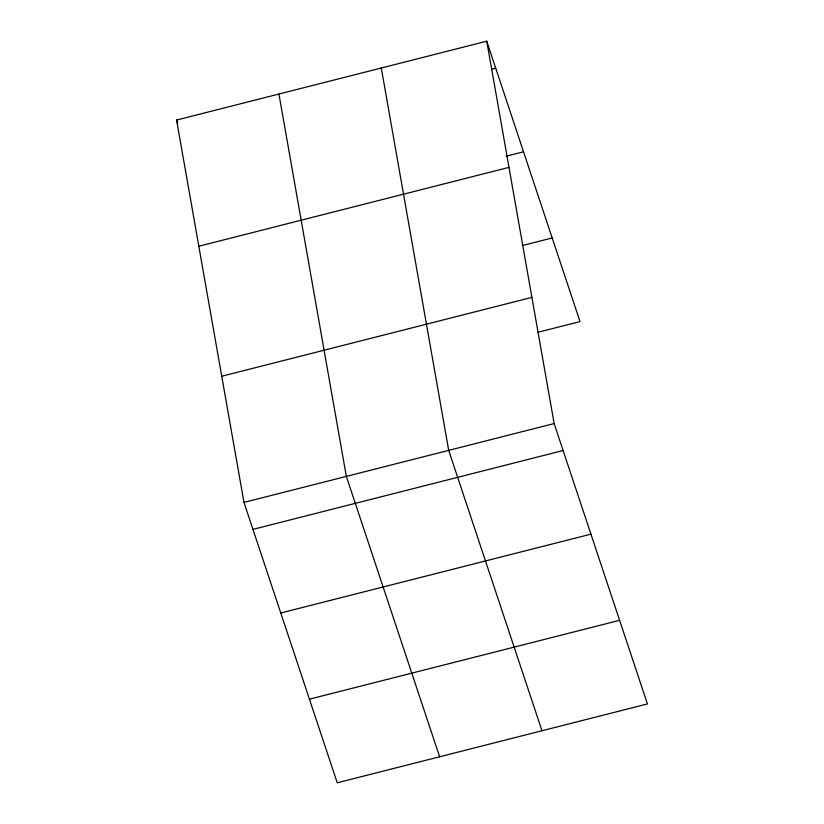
<?xml version="1.0" encoding="UTF-8"?>
<svg xmlns="http://www.w3.org/2000/svg" width="824" height="824" viewBox="0 0 824 824"><rect width="100%" height="100%" fill="white"/><g stroke="black" fill="none" stroke-linecap="round" stroke-linejoin="round"><path stroke-width="1.24" d="M486.747 41.2L554.15 423.557L647.427 703.943L337.253 782.8L243.986 502.413L176.573 120.057L486.747 41.2L580.014 321.587L537.835 332.309M491.99 69.103L495.708 68.155M506.163 156.21L523.528 151.791M198.821 246.232L508.985 167.375M522.416 245.521L552.193 237.951M221.738 376.238L531.913 297.382M243.986 502.413L554.15 423.557M252.958 529.379L563.122 450.522M280.768 613.005L590.942 534.148M309.433 699.174L619.607 620.317M541.965 730.754L448.699 450.378L381.285 68.011M439.614 756.782L346.338 476.396L278.934 94.039M176.573 120.057L177.747 123.569"/></g></svg>
